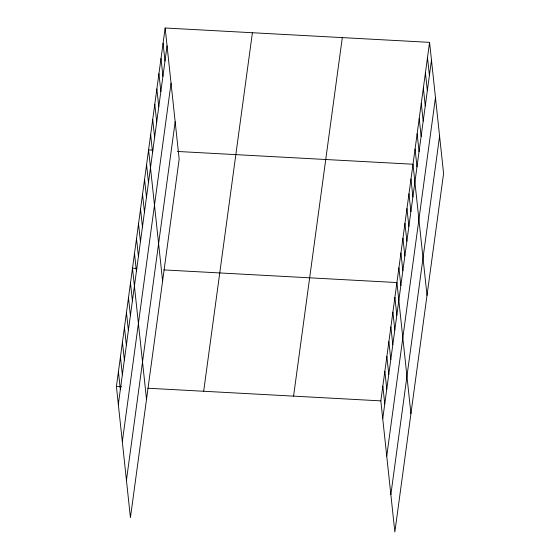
<?xml version="1.0" encoding="UTF-8"?>
<svg xmlns="http://www.w3.org/2000/svg" width="560" height="560" viewBox="0 0 560 560"><rect width="100%" height="100%" fill="white"/><g stroke="black" fill="none" stroke-linecap="round" stroke-linejoin="round"><path stroke-width="0.84" d="M165.151 28L179.165 159.131L130.431 517.65L116.417 386.519L165.151 28L429.569 42.35L443.583 173.481L394.849 532L380.835 400.869L429.569 42.35M118.328 404.376L167.055 45.857M122.325 441.756L171.052 83.237M126.441 480.27L175.168 121.751M203.679 391.258L252.406 32.732M293.58 396.13L342.307 37.611M382.746 418.726L431.473 60.2M386.743 456.106L435.47 97.587M390.859 494.62L439.586 136.101M152.943 150.136L148.582 149.898L162.596 281.029M177.373 151.459L413 164.241L427.014 295.379M136.864 268.443L132.503 268.205L146.517 399.343M163.912 269.913L396.921 282.555L410.935 413.686M116.417 386.519L121.653 386.806M147.833 388.227L380.835 400.869M427.497 57.582L429.408 75.439M425.425 72.821L427.336 90.678M423.353 88.06L425.264 105.917M421.281 103.292L423.192 121.149M419.209 118.531L421.12 136.388M417.144 133.77L419.048 151.627M415.072 149.009L416.976 166.866M410.991 179.032L412.895 196.889M408.982 193.823L410.886 211.68M406.966 208.607L408.877 226.464M404.957 223.398L406.868 241.255M402.948 238.189L404.859 256.046M400.939 252.98L402.85 270.837M398.93 267.764L400.834 285.621M394.905 297.346L396.816 315.203M392.896 312.13L394.807 329.987M390.887 326.921L392.798 344.778M388.878 341.712L390.789 359.569M386.869 356.503L388.773 374.353M384.86 371.287L386.764 389.144M382.844 386.078L384.755 403.935M163.079 43.239L164.983 61.096M161.007 58.471L162.918 76.328M158.935 73.71L160.846 91.567M156.863 88.949L158.774 106.806M154.791 104.188L156.702 122.045M152.719 119.42L154.63 137.277M150.654 134.659L152.558 152.516M146.573 164.689L148.477 182.539M144.557 179.473L146.468 197.33M142.548 194.264L144.459 212.121M140.539 209.055L142.45 226.912M138.53 223.839L140.441 241.696M136.521 238.63L138.425 256.487M134.512 253.421L136.416 271.278M130.487 282.996L132.398 300.853M128.478 297.787L130.389 315.644M126.469 312.578L128.38 330.435M124.46 327.362L126.364 345.219M122.451 342.153L124.355 360.01M120.442 356.944L122.346 374.801M118.426 371.728L120.337 389.585"/></g></svg>
